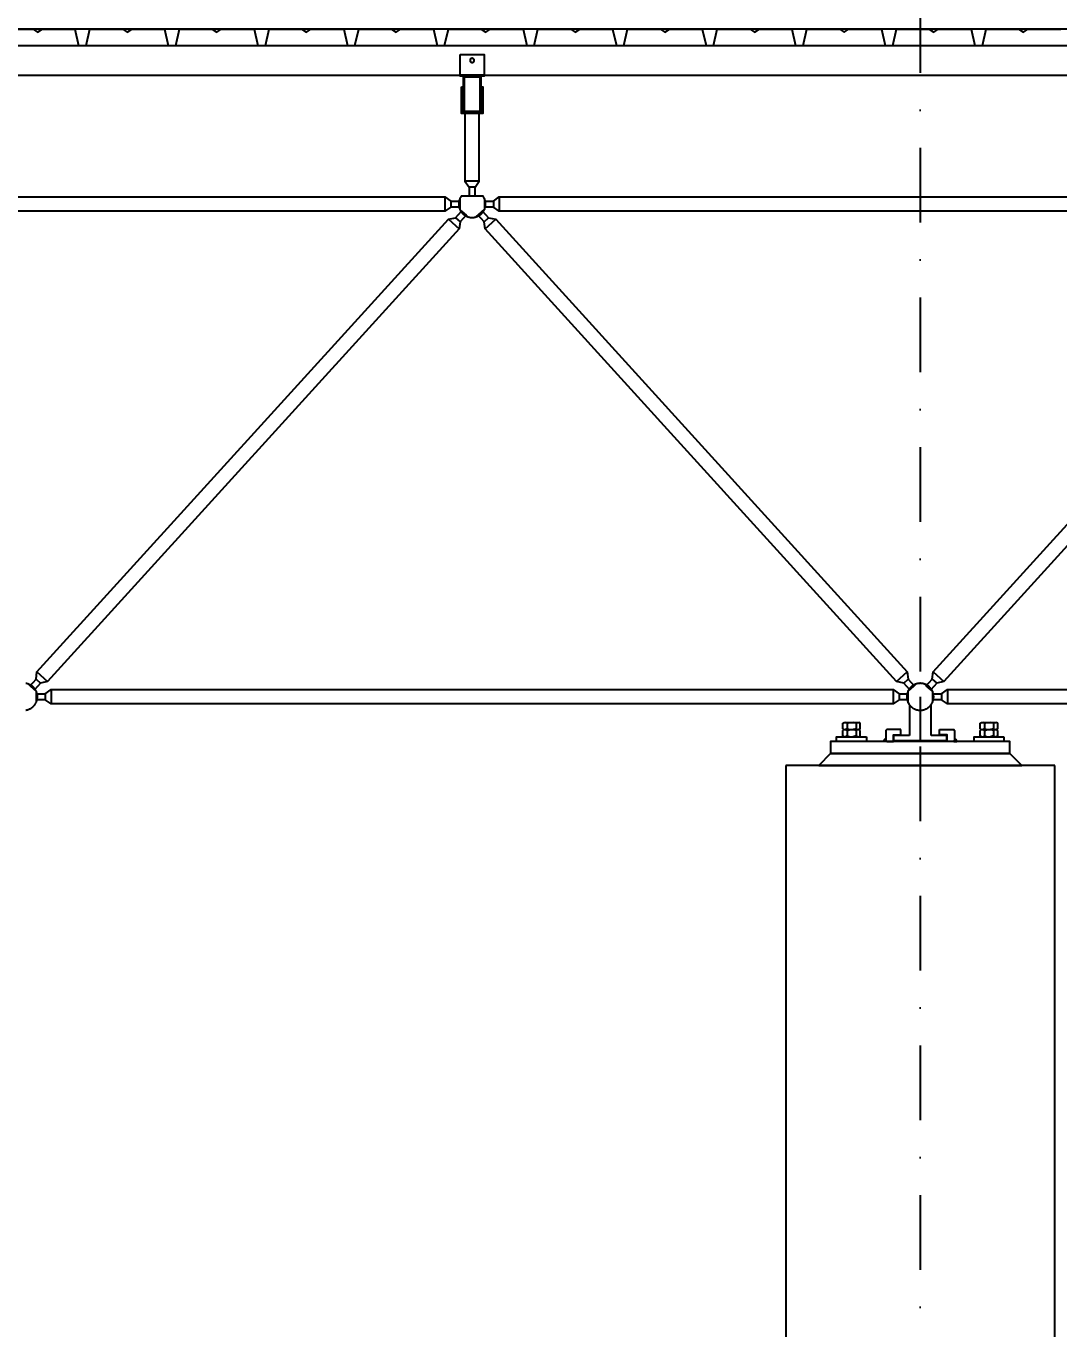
# Model space of a CAD drawing. Header units: centimetres. Extents: x 26569 to 160723, y -3143 to 14565.
# Drawn here: x 117208.4 to 117554.2, y -1190.2 to -753.9 of the extents above; entities that cross this region are included whole.
import ezdxf

# ---------------------------------------------------------------- set-up
doc = ezdxf.new("R2010")
doc.units = ezdxf.units.CM
doc.header["$LTSCALE"] = 100
doc.linetypes.add('DASHDOT2', pattern=[0.5, 0.25, -0.125, 0, -0.125])
for name, color, linetype in [('A-ANNO-DIMS', 187, 'Continuous'), ('A-ANNO-GRID', 155, 'DASHDOT2'), ('A-ELEV-01', 255, 'Continuous'), ('A-ELEV-02', 253, 'Continuous'), ('A-WALL-INSL', 249, 'Continuous'), ('A-WALL-SNWPNL', 200, 'Continuous'), ('S-STEL', 3, 'Continuous')]:
    doc.layers.add(name, color=color, linetype=linetype)
doc.styles.add('Fields_100', font='act_simplex.shx', dxfattribs={"width": 0.8, "height": 20})
doc.dimstyles.new('FIELDS_100', dxfattribs={"dimscale": 0, "dimtxt": 20, "dimasz": 5, "dimexe": 5, "dimexo": 5, "dimgap": 5, "dimtad": 0, "dimdec": 0, "dimzin": 0, "dimdsep": 46, "dimtxsty": 'Fields_100', "dimblk": 'DOT', "dimcen": 0.09, "dimclrt": 50, "dimadec": 0, "dimazin": 0, "dimtfac": 1, "dimtdec": 0, "dimtix": 1, "dimtofl": 0, "dimtmove": 1, "dimatfit": 3, "dimfxl": 5, "dimfxlon": 1, "dimtolj": 1, "dimtzin": 0, "dimarcsym": 0})

# ---------------------------------------------------------------- blocks, each defined once
blk = doc.blocks.new('_Dot')
at = {"color": 0, "linetype": 'ByBlock', "lineweight": -2}
blk.add_line((-0.5, 0), (-1, 0), dxfattribs=at)
at = {"color": 0, "linetype": 'ByBlock', "const_width": 0.5}
blk.add_lwpolyline([(-0.25, 0, 1), (0.25, 0, 1)], format="xyb", close=True, dxfattribs=at)
blk = doc.blocks.new('*D479')
at = {"layer": 'A-ANNO-DIMS', "color": 0, "lineweight": -2, "transparency": 16777216}
for p, q in [((115707.73, -198.45), (115707.73, -188.45)), ((117507.73, -198.45), (117507.73, -188.45)), ((115712.73, -193.45), (116576.06, -193.45)), ((117502.73, -193.45), (116639.4, -193.45))]:
    blk.add_line(p, q, dxfattribs=at)
at = {"layer": 'DEFPOINTS', "color": 0, "transparency": 16777216}
for p in [(117507.73, -193.45), (115707.73, -1038.45), (117507.73, -1038.45)]:
    blk.add_point(p, dxfattribs=at)
at = {"layer": 'A-ANNO-DIMS', "color": 0, "lineweight": -2, "transparency": 16777216, "xscale": 5, "yscale": 5, "zscale": 5, "rotation": 180}
blk.add_blockref('_Dot', (115707.73, -193.45), dxfattribs=at)
at = {"layer": 'A-ANNO-DIMS', "color": 0, "lineweight": -2, "transparency": 16777216, "xscale": 5, "yscale": 5, "zscale": 5}
blk.add_blockref('_Dot', (117507.73, -193.45), dxfattribs=at)
at = {"layer": 'A-ANNO-DIMS', "color": 50, "transparency": 16777216, "insert": (116607.73, -193.45), "char_height": 20, "attachment_point": 5, "style": 'Fields_100'}
blk.add_mtext('\\A1;1800', dxfattribs=at)
blk = doc.blocks.new('*D480')
at = {"layer": 'A-ANNO-DIMS', "color": 0, "lineweight": -2, "transparency": 16777216}
for p, q in [((117507.73, -198.45), (117507.73, -188.45)), ((119307.73, -198.45), (119307.73, -188.45)), ((117512.73, -193.45), (118376.06, -193.45)), ((119302.73, -193.45), (118439.4, -193.45))]:
    blk.add_line(p, q, dxfattribs=at)
at = {"layer": 'DEFPOINTS', "color": 0, "transparency": 16777216}
for p in [(119307.73, -193.45), (117507.73, -1038.45), (119307.73, -1038.45)]:
    blk.add_point(p, dxfattribs=at)
at = {"layer": 'A-ANNO-DIMS', "color": 0, "lineweight": -2, "transparency": 16777216, "xscale": 5, "yscale": 5, "zscale": 5, "rotation": 180}
blk.add_blockref('_Dot', (117507.73, -193.45), dxfattribs=at)
at = {"layer": 'A-ANNO-DIMS', "color": 0, "lineweight": -2, "transparency": 16777216, "xscale": 5, "yscale": 5, "zscale": 5}
blk.add_blockref('_Dot', (119307.73, -193.45), dxfattribs=at)
at = {"layer": 'A-ANNO-DIMS', "color": 50, "transparency": 16777216, "insert": (118407.73, -193.45), "char_height": 20, "attachment_point": 5, "style": 'Fields_100'}
blk.add_mtext('\\A1;1800', dxfattribs=at)
blk = doc.blocks.new('SOMUN')
for p, q in [((-9.8, 7.1), (-8.2, 8)), ((-9.8, 0.9), (-9.8, 7.1)), ((-9.8, 0.9), (-8.2, 0)), ((-8.2, 8), (-5, 8)), ((-8.2, 0), (-5, 0)), ((-5, 7.1), (-6.6, 8)), ((-5, 0.9), (-6.6, 0)), ((-5, 8), (5, 8)), ((-5, 7.1), (-1.7, 8)), ((-5, 7.1), (-5, 0.9)), ((-5, 0.9), (-1.7, 0)), ((-5, 0), (5, 0)), ((5, 7.1), (1.7, 8)), ((5, 0.9), (1.7, 0)), ((5, 8), (8.2, 8)), ((5, 7.1), (6.6, 8)), ((5, 7.1), (5, 0.9)), ((5, 0.9), (6.6, 0)), ((5, 0), (8.2, 0)), ((9.8, 7.1), (8.2, 8)), ((9.8, 0.9), (8.2, 0)), ((9.8, 0.9), (9.8, 7.1))]:
    blk.add_line(p, q)

msp = doc.modelspace()

# ---------------------------------------------------------------- hatches: boundary and pattern name
at = {"layer": 'A-ELEV-02'}
for points in [[(117496.23, -993.24), (117496.53, -993.54), (117495.53, -993.54), (117495.53, -993.51), (117495.53, -993.48), (117495.54, -993.44), (117495.54, -993.41), (117495.54, -993.37), (117495.55, -993.34), (117495.56, -993.31), (117495.57, -993.27), (117495.58, -993.24), (117495.59, -993.21), (117495.6, -993.18), (117495.61, -993.14), (117495.63, -993.11), (117495.64, -993.08), (117495.66, -993.05), (117495.68, -993.02), (117495.69, -992.99), (117495.71, -992.97), (117495.73, -992.94), (117495.76, -992.91), (117495.78, -992.89), (117495.8, -992.86), (117495.82, -992.84), (117495.85, -992.81), (117495.87, -992.79), (117495.9, -992.77), (117495.93, -992.75), (117495.95, -992.73), (117495.98, -992.71), (117496.01, -992.69), (117496.04, -992.67), (117496.07, -992.65), (117496.1, -992.64), (117496.13, -992.63), (117496.17, -992.61), (117496.2, -992.6), (117496.23, -992.59)], [(117519.23, -993.24), (117518.93, -993.54), (117519.93, -993.54), (117519.93, -993.51), (117519.93, -993.48), (117519.92, -993.44), (117519.92, -993.41), (117519.92, -993.37), (117519.91, -993.34), (117519.9, -993.31), (117519.89, -993.27), (117519.88, -993.24), (117519.87, -993.21), (117519.86, -993.18), (117519.85, -993.14), (117519.83, -993.11), (117519.82, -993.08), (117519.8, -993.05), (117519.78, -993.02), (117519.77, -992.99), (117519.75, -992.97), (117519.73, -992.94), (117519.7, -992.91), (117519.68, -992.89), (117519.66, -992.86), (117519.64, -992.84), (117519.61, -992.81), (117519.59, -992.79), (117519.56, -992.77), (117519.53, -992.75), (117519.5, -992.73), (117519.48, -992.71), (117519.45, -992.69), (117519.42, -992.67), (117519.39, -992.65), (117519.36, -992.64), (117519.33, -992.63), (117519.29, -992.61), (117519.26, -992.6), (117519.23, -992.59)]]:
    msp.add_hatch(color=256, dxfattribs=at).paths.add_polyline_path(points, flags=0)

# ---------------------------------------------------------------- linework, layer by layer
for points in [[(117477.73, -997.54), (117537.73, -997.54), (117537.73, -993.54), (117477.73, -993.54)], [(117473.73, -1001.54), (117541.73, -1001.54), (117537.73, -997.54), (117477.73, -997.54)]]:
    msp.add_lwpolyline(points, close=True)
at = {"elevation": 0}
for points in [[(117489.73, -991.94), (117489.73, -993.54), (117479.73, -993.54), (117479.73, -991.94), (117489.73, -991.94)], [(117535.73, -991.94), (117535.73, -993.54), (117525.73, -993.54), (117525.73, -991.94), (117535.73, -991.94)]]:
    msp.add_lwpolyline(points, dxfattribs=at)
at = {"layer": 'A-ANNO-GRID'}
msp.add_lwpolyline([(117507.73, -143.45), (117507.73, -1876.54)], dxfattribs=at)
at = {"layer": 'A-ELEV-01'}
for points in [[(117462.73, -1001.54), (117462.73, -1601.54)], [(117552.73, -1001.54), (117462.73, -1001.54)], [(117552.73, -1601.54), (117552.73, -1001.54)]]:
    msp.add_lwpolyline(points, dxfattribs=at)
at = {"layer": 'A-ELEV-02'}
for points in [[(113862.73, -760.44), (122930.23, -760.44)], [(113862.73, -770.44), (122930.23, -770.44)], [(117361.73, -770.44), (117353.73, -770.44)], [(117354.13, -776.04), (117354.63, -776.04)], [(117360.83, -776.04), (117361.33, -776.04)], [(117354.13, -777.44), (117354.63, -777.44)], [(117360.83, -777.44), (117361.33, -777.44)], [(117355.31, -783.24), (117355.31, -805.84), (117356.73, -807.84), (117356.73, -810.84)], [(117358.73, -810.84), (117358.73, -807.84), (117360.14, -805.84), (117360.14, -783.24)], [(117360.14, -805.84), (117355.31, -805.84)], [(117061.83, -812.54), (117064.83, -812.54), (117066.83, -811.13), (117348.63, -811.13), (117350.63, -812.54), (117353.63, -812.54)], [(117348.63, -811.13), (117348.63, -815.96)], [(117354.13, -810.84), (117354.04, -810.96), (117353.96, -811.09), (117353.88, -811.22), (117353.8, -811.35), (117353.73, -811.48), (117353.66, -811.62), (117353.6, -811.76), (117353.54, -811.91), (117353.48, -812.05), (117353.46, -812.13), (117353.43, -812.2), (117353.41, -812.28), (117353.39, -812.36), (117353.37, -812.43), (117353.35, -812.51), (117353.33, -812.59), (117353.32, -812.67), (117353.3, -812.74), (117353.29, -812.82), (117353.28, -812.9), (117353.27, -812.98), (117353.26, -813.06), (117353.25, -813.14), (117353.24, -813.22), (117353.24, -813.3), (117353.23, -813.38), (117353.23, -813.46), (117353.23, -813.54), (117353.23, -813.62), (117353.23, -813.7), (117353.24, -813.78), (117353.24, -813.86), (117353.25, -813.94), (117353.25, -814.01), (117353.26, -814.09), (117353.27, -814.17), (117353.29, -814.25), (117353.31, -814.4), (117353.35, -814.56), (117353.38, -814.71), (117353.43, -814.86), (117353.47, -815), (117353.52, -815.14), (117353.58, -815.29), (117353.64, -815.42), (117353.71, -815.56), (117353.77, -815.69), (117353.85, -815.82), (117353.93, -815.95), (117354.01, -816.07), (117354.1, -816.2), (117354.19, -816.32), (117354.29, -816.44), (117354.39, -816.56), (117354.5, -816.68), (117354.55, -816.73), (117354.61, -816.79), (117354.67, -816.84), (117354.73, -816.9), (117354.79, -816.95), (117354.85, -817), (117354.91, -817.05), (117354.97, -817.1), (117355.03, -817.15), (117355.1, -817.19), (117355.16, -817.24), (117355.23, -817.29), (117355.3, -817.33), (117355.36, -817.37), (117355.43, -817.41), (117355.5, -817.45), (117355.57, -817.49), (117355.64, -817.53), (117355.71, -817.57), (117355.78, -817.6), (117355.86, -817.64), (117355.93, -817.67), (117356, -817.7), (117356.08, -817.73), (117356.15, -817.76), (117356.22, -817.78), (117356.3, -817.81), (117356.37, -817.83), (117356.52, -817.88), (117356.67, -817.92), (117356.83, -817.95), (117356.98, -817.98), (117357.13, -818), (117357.28, -818.02), (117357.43, -818.03), (117357.58, -818.04), (117357.73, -818.04), (117357.88, -818.04), (117358.03, -818.03), (117358.18, -818.02), (117358.33, -818), (117358.48, -817.98), (117358.63, -817.95), (117358.79, -817.92), (117358.94, -817.88), (117359.09, -817.83), (117359.16, -817.81), (117359.24, -817.78), (117359.31, -817.76), (117359.38, -817.73), (117359.46, -817.7), (117359.53, -817.67), (117359.6, -817.64), (117359.68, -817.6), (117359.75, -817.57), (117359.82, -817.53), (117359.89, -817.49), (117359.96, -817.45), (117360.03, -817.41), (117360.1, -817.37), (117360.16, -817.33), (117360.23, -817.29), (117360.3, -817.24), (117360.36, -817.19), (117360.43, -817.15), (117360.49, -817.1), (117360.55, -817.05), (117360.61, -817), (117360.67, -816.95), (117360.73, -816.9), (117360.79, -816.84), (117360.85, -816.79), (117360.91, -816.73), (117360.96, -816.68), (117361.07, -816.56), (117361.17, -816.44), (117361.27, -816.32), (117361.36, -816.2), (117361.45, -816.07), (117361.53, -815.95), (117361.61, -815.82), (117361.69, -815.69), (117361.75, -815.56), (117361.82, -815.42), (117361.88, -815.29), (117361.94, -815.14), (117361.99, -815), (117362.03, -814.86), (117362.08, -814.71), (117362.11, -814.56), (117362.15, -814.4), (117362.17, -814.25), (117362.19, -814.17), (117362.2, -814.09), (117362.21, -814.01), (117362.21, -813.94), (117362.22, -813.86), (117362.22, -813.78), (117362.23, -813.7), (117362.23, -813.62), (117362.23, -813.54), (117362.23, -813.46), (117362.23, -813.38), (117362.22, -813.3), (117362.22, -813.22), (117362.21, -813.14), (117362.2, -813.06), (117362.19, -812.98), (117362.18, -812.9), (117362.17, -812.82), (117362.16, -812.74), (117362.14, -812.67), (117362.13, -812.59), (117362.11, -812.51), (117362.09, -812.43), (117362.07, -812.36), (117362.05, -812.28), (117362.03, -812.2), (117362, -812.13), (117361.98, -812.05), (117361.92, -811.91), (117361.86, -811.76), (117361.8, -811.62), (117361.73, -811.48), (117361.66, -811.35), (117361.58, -811.22), (117361.5, -811.09), (117361.42, -810.96), (117361.33, -810.84)], [(117354.13, -810.84), (117361.33, -810.84)], [(117358.73, -807.84), (117356.73, -807.84)], [(117361.83, -812.54), (117364.83, -812.54), (117366.83, -811.13), (117648.63, -811.13), (117650.63, -812.54), (117653.63, -812.54)], [(117366.83, -811.13), (117366.83, -815.96)], [(117353.63, -814.54), (117350.63, -814.54), (117348.63, -815.96), (117066.83, -815.96), (117064.83, -814.54), (117061.83, -814.54)], [(117350.63, -812.54), (117350.63, -814.54)], [(117353.6, -815.33), (117356.34, -817.83)], [(117353.63, -811.69), (117353.63, -815.4)], [(117359.12, -817.83), (117361.86, -815.33)], [(117361.83, -811.69), (117361.83, -815.4)], [(117653.63, -814.54), (117650.63, -814.54), (117648.63, -815.96), (117366.83, -815.96), (117364.83, -814.54), (117361.83, -814.54)], [(117364.83, -812.54), (117364.83, -814.54)], [(117349.82, -818.65), (117353.4, -821.9)], [(117352.21, -818.12), (117353.69, -819.47)], [(117361.77, -819.47), (117363.25, -818.12)], [(117362.06, -821.9), (117365.64, -818.65)], [(117211.77, -972.62), (117213.25, -973.96)], [(117212.06, -970.19), (117215.64, -973.43)], [(117499.82, -973.43), (117503.4, -970.19)], [(117502.21, -973.96), (117503.69, -972.62)], [(117511.77, -972.62), (117513.25, -973.96)], [(117512.06, -970.19), (117515.64, -973.43)], [(117208.34, -983), (117208.44, -982.99), (117208.55, -982.97), (117208.65, -982.95), (117208.76, -982.92), (117208.86, -982.9), (117208.97, -982.87), (117209.07, -982.84), (117209.18, -982.8), (117209.28, -982.77), (117209.39, -982.73), (117209.49, -982.69), (117209.59, -982.64), (117209.7, -982.59), (117209.8, -982.54), (117209.9, -982.49), (117210, -982.43), (117210.1, -982.37), (117210.19, -982.31), (117210.29, -982.25), (117210.38, -982.18), (117210.48, -982.11), (117210.57, -982.04), (117210.66, -981.96), (117210.74, -981.89), (117210.83, -981.81), (117210.91, -981.73), (117210.99, -981.64), (117211.07, -981.56), (117211.15, -981.47), (117211.22, -981.38), (117211.3, -981.29), (117211.37, -981.2), (117211.43, -981.1), (117211.5, -981.01), (117211.56, -980.91), (117211.62, -980.81), (117211.67, -980.71), (117211.73, -980.61), (117211.78, -980.51), (117211.83, -980.41), (117211.87, -980.3), (117211.91, -980.2), (117211.95, -980.1), (117211.99, -979.99), (117212.02, -979.89), (117212.06, -979.78), (117212.08, -979.68), (117212.11, -979.57), (117212.13, -979.47), (117212.15, -979.36), (117212.17, -979.26), (117212.19, -979.15), (117212.2, -979.05), (117212.21, -978.95), (117212.22, -978.85), (117212.23, -978.74), (117212.23, -978.64), (117212.23, -978.54), (117212.23, -978.44), (117212.23, -978.34), (117212.22, -978.24), (117212.21, -978.14), (117212.2, -978.04), (117212.19, -977.93), (117212.17, -977.83), (117212.15, -977.72), (117212.13, -977.62), (117212.11, -977.52), (117212.08, -977.41), (117212.06, -977.31), (117212.02, -977.2), (117211.99, -977.1), (117211.95, -976.99), (117211.91, -976.89), (117211.87, -976.78), (117211.83, -976.68), (117211.78, -976.58), (117211.73, -976.48), (117211.67, -976.38), (117211.62, -976.28), (117211.56, -976.18), (117211.5, -976.08), (117211.43, -975.99), (117211.37, -975.89), (117211.3, -975.8), (117211.22, -975.71), (117211.15, -975.62), (117211.07, -975.53), (117210.99, -975.45), (117210.91, -975.36), (117210.83, -975.28), (117210.74, -975.2), (117210.66, -975.12), (117210.57, -975.05), (117210.48, -974.98), (117210.38, -974.91), (117210.29, -974.84), (117210.19, -974.78), (117210.1, -974.72), (117210, -974.66), (117209.9, -974.6), (117209.8, -974.55), (117209.7, -974.5), (117209.59, -974.45), (117209.49, -974.4), (117209.39, -974.36), (117209.28, -974.32), (117209.18, -974.28), (117209.07, -974.25), (117208.97, -974.22), (117208.86, -974.19), (117208.76, -974.16), (117208.65, -974.14), (117208.55, -974.12), (117208.44, -974.1), (117208.34, -974.09)], [(117209.12, -974.26), (117211.86, -976.76)], [(117211.83, -977.54), (117214.83, -977.54), (117216.83, -976.13), (117498.63, -976.13), (117500.63, -977.54), (117503.63, -977.54)], [(117211.83, -976.69), (117211.83, -980.4)], [(117216.83, -976.13), (117216.83, -980.96)], [(117498.63, -976.13), (117498.63, -980.96)], [(117511.33, -981.24), (117511.42, -981.12), (117511.5, -981), (117511.58, -980.87), (117511.66, -980.74), (117511.73, -980.6), (117511.8, -980.47), (117511.86, -980.32), (117511.92, -980.18), (117511.98, -980.03), (117512, -979.96), (117512.03, -979.88), (117512.05, -979.81), (117512.07, -979.73), (117512.09, -979.65), (117512.11, -979.58), (117512.13, -979.5), (117512.14, -979.42), (117512.16, -979.34), (117512.17, -979.26), (117512.18, -979.19), (117512.19, -979.11), (117512.2, -979.03), (117512.21, -978.95), (117512.22, -978.87), (117512.22, -978.79), (117512.23, -978.71), (117512.23, -978.63), (117512.23, -978.55), (117512.23, -978.47), (117512.23, -978.39), (117512.22, -978.31), (117512.22, -978.23), (117512.21, -978.15), (117512.21, -978.07), (117512.2, -977.99), (117512.19, -977.92), (117512.17, -977.84), (117512.15, -977.68), (117512.11, -977.53), (117512.08, -977.38), (117512.03, -977.23), (117511.99, -977.09), (117511.94, -976.94), (117511.88, -976.8), (117511.82, -976.67), (117511.75, -976.53), (117511.69, -976.4), (117511.61, -976.27), (117511.53, -976.14), (117511.45, -976.01), (117511.36, -975.89), (117511.27, -975.76), (117511.17, -975.64), (117511.07, -975.53), (117510.96, -975.41), (117510.91, -975.36), (117510.85, -975.3), (117510.79, -975.25), (117510.73, -975.19), (117510.67, -975.14), (117510.61, -975.09), (117510.55, -975.04), (117510.49, -974.99), (117510.43, -974.94), (117510.36, -974.89), (117510.3, -974.85), (117510.23, -974.8), (117510.16, -974.76), (117510.1, -974.72), (117510.03, -974.67), (117509.96, -974.63), (117509.89, -974.6), (117509.82, -974.56), (117509.75, -974.52), (117509.68, -974.49), (117509.6, -974.45), (117509.53, -974.42), (117509.46, -974.39), (117509.38, -974.36), (117509.31, -974.33), (117509.24, -974.3), (117509.16, -974.28), (117509.09, -974.25), (117508.94, -974.21), (117508.79, -974.17), (117508.63, -974.14), (117508.48, -974.11), (117508.33, -974.08), (117508.18, -974.07), (117508.03, -974.05), (117507.88, -974.05), (117507.73, -974.04), (117507.58, -974.05), (117507.43, -974.05), (117507.28, -974.07), (117507.13, -974.08), (117506.98, -974.11), (117506.83, -974.14), (117506.67, -974.17), (117506.52, -974.21), (117506.37, -974.25), (117506.3, -974.28), (117506.22, -974.3), (117506.15, -974.33), (117506.08, -974.36), (117506, -974.39), (117505.93, -974.42), (117505.86, -974.45), (117505.78, -974.49), (117505.71, -974.52), (117505.64, -974.56), (117505.57, -974.6), (117505.5, -974.63), (117505.43, -974.67), (117505.36, -974.72), (117505.3, -974.76), (117505.23, -974.8), (117505.16, -974.85), (117505.1, -974.89), (117505.03, -974.94), (117504.97, -974.99), (117504.91, -975.04), (117504.85, -975.09), (117504.79, -975.14), (117504.73, -975.19), (117504.67, -975.25), (117504.61, -975.3), (117504.55, -975.36), (117504.5, -975.41), (117504.39, -975.53), (117504.29, -975.64), (117504.19, -975.76), (117504.1, -975.89), (117504.01, -976.01), (117503.93, -976.14), (117503.85, -976.27), (117503.77, -976.4), (117503.71, -976.53), (117503.64, -976.67), (117503.58, -976.8), (117503.52, -976.94), (117503.47, -977.09), (117503.43, -977.23), (117503.38, -977.38), (117503.35, -977.53), (117503.31, -977.68), (117503.29, -977.84), (117503.27, -977.92), (117503.26, -977.99), (117503.25, -978.07), (117503.25, -978.15), (117503.24, -978.23), (117503.24, -978.31), (117503.23, -978.39), (117503.23, -978.47), (117503.23, -978.55), (117503.23, -978.63), (117503.23, -978.71), (117503.24, -978.79), (117503.24, -978.87), (117503.25, -978.95), (117503.26, -979.03), (117503.27, -979.11), (117503.28, -979.19), (117503.29, -979.26), (117503.3, -979.34), (117503.32, -979.42), (117503.33, -979.5), (117503.35, -979.58), (117503.37, -979.65), (117503.39, -979.73), (117503.41, -979.81), (117503.43, -979.88), (117503.46, -979.96), (117503.48, -980.03), (117503.54, -980.18), (117503.6, -980.32), (117503.66, -980.47), (117503.73, -980.6), (117503.8, -980.74), (117503.88, -980.87), (117503.96, -981), (117504.04, -981.12), (117504.13, -981.24)], [(117503.6, -976.76), (117506.34, -974.26)], [(117503.63, -976.69), (117503.63, -980.4)], [(117509.12, -974.26), (117511.86, -976.76)], [(117511.83, -977.54), (117514.83, -977.54), (117516.83, -976.13), (117798.63, -976.13), (117800.63, -977.54), (117803.63, -977.54)], [(117511.83, -976.69), (117511.83, -980.4)], [(117516.83, -976.13), (117516.83, -980.96)], [(117503.63, -979.54), (117500.63, -979.54), (117498.63, -980.96), (117216.83, -980.96), (117214.83, -979.54), (117211.83, -979.54)], [(117214.83, -977.54), (117214.83, -979.54)], [(117500.63, -977.54), (117500.63, -979.54)], [(117504.13, -981.24), (117504.13, -991.54)], [(117507.73, -978.54), (117507.73, -993.54)], [(117511.33, -991.54), (117511.33, -981.24)], [(117803.63, -979.54), (117800.63, -979.54), (117798.63, -980.96), (117516.83, -980.96), (117514.83, -979.54), (117511.83, -979.54)], [(117514.83, -977.54), (117514.83, -979.54)], [(117496.23, -992.59), (117496.21, -992.6), (117496.19, -992.6), (117496.18, -992.61), (117496.16, -992.61), (117496.14, -992.62), (117496.12, -992.63), (117496.11, -992.64), (117496.09, -992.65), (117496.07, -992.65), (117496.06, -992.66), (117496.04, -992.67), (117496.02, -992.68), (117496, -992.69), (117495.99, -992.7), (117495.97, -992.71), (117495.95, -992.73), (117495.94, -992.74), (117495.92, -992.75), (117495.91, -992.76), (117495.89, -992.77), (117495.88, -992.79), (117495.86, -992.8), (117495.85, -992.81), (117495.83, -992.83), (117495.82, -992.84), (117495.8, -992.86), (117495.79, -992.87), (117495.77, -992.89), (117495.76, -992.9), (117495.75, -992.92), (117495.74, -992.94), (117495.72, -992.95), (117495.71, -992.97), (117495.7, -992.99), (117495.69, -993), (117495.68, -993.02), (117495.67, -993.04), (117495.66, -993.06), (117495.65, -993.07), (117495.64, -993.09), (117495.63, -993.11), (117495.62, -993.13), (117495.61, -993.15), (117495.6, -993.16), (117495.6, -993.18), (117495.59, -993.2), (117495.58, -993.22), (117495.58, -993.24), (117495.57, -993.26), (117495.57, -993.28), (117495.56, -993.3), (117495.56, -993.32), (117495.55, -993.34), (117495.55, -993.35), (117495.54, -993.37), (117495.54, -993.39), (117495.54, -993.41), (117495.54, -993.43), (117495.53, -993.45), (117495.53, -993.47), (117495.53, -993.49), (117495.53, -993.51), (117495.53, -993.53), (117495.53, -993.54)], [(117496.53, -993.54), (117495.53, -993.54)], [(117496.53, -993.54), (117496.23, -993.24)], [(117504.13, -991.54), (117498.83, -991.54)], [(117498.83, -991.54), (117498.83, -993.14)], [(117498.83, -993.14), (117516.63, -993.14)], [(117499.03, -993.54), (117499.03, -993.34)], [(117499.03, -993.34), (117516.43, -993.34)], [(117516.43, -993.54), (117499.03, -993.54)], [(117499.08, -993.34), (117499.08, -993.14)], [(117516.63, -991.54), (117511.33, -991.54)], [(117516.38, -993.34), (117516.38, -993.14)], [(117516.43, -993.54), (117516.43, -993.34)], [(117516.63, -993.14), (117516.63, -991.54)], [(117518.93, -993.54), (117519.23, -993.24)], [(117518.93, -993.54), (117519.93, -993.54)], [(117519.93, -993.54), (117519.93, -993.53), (117519.93, -993.51), (117519.93, -993.49), (117519.93, -993.47), (117519.93, -993.45), (117519.92, -993.43), (117519.92, -993.41), (117519.92, -993.39), (117519.92, -993.37), (117519.91, -993.35), (117519.91, -993.34), (117519.9, -993.32), (117519.9, -993.3), (117519.89, -993.28), (117519.89, -993.26), (117519.88, -993.24), (117519.88, -993.22), (117519.87, -993.2), (117519.86, -993.18), (117519.86, -993.16), (117519.85, -993.15), (117519.84, -993.13), (117519.83, -993.11), (117519.82, -993.09), (117519.81, -993.07), (117519.8, -993.06), (117519.79, -993.04), (117519.78, -993.02), (117519.77, -993), (117519.76, -992.99), (117519.75, -992.97), (117519.74, -992.95), (117519.72, -992.94), (117519.71, -992.92), (117519.7, -992.9), (117519.69, -992.89), (117519.67, -992.87), (117519.66, -992.86), (117519.64, -992.84), (117519.63, -992.83), (117519.61, -992.81), (117519.6, -992.8), (117519.58, -992.79), (117519.57, -992.77), (117519.55, -992.76), (117519.54, -992.75), (117519.52, -992.74), (117519.51, -992.73), (117519.49, -992.71), (117519.47, -992.7), (117519.46, -992.69), (117519.44, -992.68), (117519.42, -992.67), (117519.4, -992.66), (117519.39, -992.65), (117519.37, -992.65), (117519.35, -992.64), (117519.34, -992.63), (117519.32, -992.62), (117519.3, -992.61), (117519.28, -992.61), (117519.27, -992.6), (117519.25, -992.6), (117519.23, -992.59)]]:
    msp.add_lwpolyline(points, dxfattribs=at)
for points in [[(117353.73, -763.44), (117361.73, -763.44), (117361.73, -770.74), (117353.73, -770.74)], [(117358.43, -765.44), (117358.43, -765.43), (117358.43, -765.41), (117358.43, -765.4), (117358.43, -765.38), (117358.43, -765.36), (117358.42, -765.35), (117358.42, -765.33), (117358.42, -765.32), (117358.42, -765.3), (117358.41, -765.28), (117358.41, -765.27), (117358.4, -765.25), (117358.4, -765.23), (117358.39, -765.22), (117358.39, -765.2), (117358.38, -765.19), (117358.37, -765.17), (117358.37, -765.15), (117358.36, -765.14), (117358.35, -765.12), (117358.34, -765.11), (117358.33, -765.09), (117358.33, -765.08), (117358.32, -765.06), (117358.31, -765.05), (117358.3, -765.03), (117358.28, -765.02), (117358.27, -765), (117358.26, -764.99), (117358.25, -764.98), (117358.24, -764.96), (117358.22, -764.95), (117358.21, -764.94), (117358.2, -764.92), (117358.19, -764.91), (117358.17, -764.9), (117358.16, -764.89), (117358.14, -764.88), (117358.13, -764.87), (117358.11, -764.86), (117358.1, -764.85), (117358.08, -764.84), (117358.07, -764.83), (117358.05, -764.82), (117358.04, -764.81), (117358.02, -764.81), (117358, -764.8), (117357.99, -764.79), (117357.97, -764.79), (117357.96, -764.78), (117357.94, -764.78), (117357.92, -764.77), (117357.91, -764.77), (117357.89, -764.76), (117357.87, -764.76), (117357.86, -764.76), (117357.84, -764.75), (117357.82, -764.75), (117357.81, -764.75), (117357.79, -764.75), (117357.78, -764.75), (117357.76, -764.74), (117357.75, -764.74), (117357.73, -764.74), (117357.71, -764.74), (117357.7, -764.74), (117357.68, -764.75), (117357.67, -764.75), (117357.65, -764.75), (117357.63, -764.75), (117357.62, -764.75), (117357.6, -764.76), (117357.59, -764.76), (117357.57, -764.76), (117357.55, -764.77), (117357.54, -764.77), (117357.52, -764.78), (117357.5, -764.78), (117357.49, -764.79), (117357.47, -764.79), (117357.46, -764.8), (117357.44, -764.81), (117357.42, -764.81), (117357.41, -764.82), (117357.39, -764.83), (117357.38, -764.84), (117357.36, -764.85), (117357.35, -764.86), (117357.33, -764.87), (117357.32, -764.88), (117357.3, -764.89), (117357.29, -764.9), (117357.27, -764.91), (117357.26, -764.92), (117357.25, -764.94), (117357.23, -764.95), (117357.22, -764.96), (117357.21, -764.98), (117357.2, -764.99), (117357.19, -765), (117357.18, -765.02), (117357.16, -765.03), (117357.15, -765.05), (117357.14, -765.06), (117357.13, -765.08), (117357.13, -765.09), (117357.12, -765.11), (117357.11, -765.12), (117357.1, -765.14), (117357.09, -765.15), (117357.09, -765.17), (117357.08, -765.19), (117357.07, -765.2), (117357.07, -765.22), (117357.06, -765.23), (117357.06, -765.25), (117357.05, -765.27), (117357.05, -765.28), (117357.04, -765.3), (117357.04, -765.32), (117357.04, -765.33), (117357.04, -765.35), (117357.03, -765.36), (117357.03, -765.38), (117357.03, -765.4), (117357.03, -765.41), (117357.03, -765.43), (117357.03, -765.44), (117357.03, -765.46), (117357.03, -765.47), (117357.03, -765.49), (117357.03, -765.51), (117357.03, -765.52), (117357.04, -765.54), (117357.04, -765.55), (117357.04, -765.57), (117357.04, -765.59), (117357.05, -765.6), (117357.05, -765.62), (117357.06, -765.64), (117357.06, -765.65), (117357.07, -765.67), (117357.07, -765.69), (117357.08, -765.7), (117357.09, -765.72), (117357.09, -765.73), (117357.1, -765.75), (117357.11, -765.77), (117357.12, -765.78), (117357.13, -765.8), (117357.13, -765.81), (117357.14, -765.83), (117357.15, -765.84), (117357.16, -765.86), (117357.18, -765.87), (117357.19, -765.88), (117357.2, -765.9), (117357.21, -765.91), (117357.22, -765.93), (117357.23, -765.94), (117357.25, -765.95), (117357.26, -765.96), (117357.27, -765.98), (117357.29, -765.99), (117357.3, -766), (117357.32, -766.01), (117357.33, -766.02), (117357.35, -766.03), (117357.36, -766.04), (117357.38, -766.05), (117357.39, -766.06), (117357.41, -766.07), (117357.42, -766.07), (117357.44, -766.08), (117357.46, -766.09), (117357.47, -766.09), (117357.49, -766.1), (117357.5, -766.11), (117357.52, -766.11), (117357.54, -766.12), (117357.55, -766.12), (117357.57, -766.13), (117357.59, -766.13), (117357.6, -766.13), (117357.62, -766.13), (117357.63, -766.14), (117357.65, -766.14), (117357.67, -766.14), (117357.68, -766.14), (117357.7, -766.14), (117357.71, -766.14), (117357.73, -766.14), (117357.75, -766.14), (117357.76, -766.14), (117357.78, -766.14), (117357.79, -766.14), (117357.81, -766.14), (117357.82, -766.14), (117357.84, -766.13), (117357.86, -766.13), (117357.87, -766.13), (117357.89, -766.13), (117357.91, -766.12), (117357.92, -766.12), (117357.94, -766.11), (117357.96, -766.11), (117357.97, -766.1), (117357.99, -766.09), (117358, -766.09), (117358.02, -766.08), (117358.04, -766.07), (117358.05, -766.07), (117358.07, -766.06), (117358.08, -766.05), (117358.1, -766.04), (117358.11, -766.03), (117358.13, -766.02), (117358.14, -766.01), (117358.16, -766), (117358.17, -765.99), (117358.19, -765.98), (117358.2, -765.96), (117358.21, -765.95), (117358.22, -765.94), (117358.24, -765.93), (117358.25, -765.91), (117358.26, -765.9), (117358.27, -765.88), (117358.28, -765.87), (117358.3, -765.86), (117358.31, -765.84), (117358.32, -765.83), (117358.33, -765.81), (117358.33, -765.8), (117358.34, -765.78), (117358.35, -765.77), (117358.36, -765.75), (117358.37, -765.73), (117358.37, -765.72), (117358.38, -765.7), (117358.39, -765.69), (117358.39, -765.67), (117358.4, -765.65), (117358.4, -765.64), (117358.41, -765.62), (117358.41, -765.6), (117358.42, -765.59), (117358.42, -765.57), (117358.42, -765.55), (117358.42, -765.54), (117358.43, -765.52), (117358.43, -765.51), (117358.43, -765.49), (117358.43, -765.47), (117358.43, -765.46)], [(117354.13, -774.24), (117354.63, -774.24), (117354.63, -782.74), (117360.83, -782.74), (117360.83, -774.24), (117361.33, -774.24), (117361.33, -783.24), (117354.13, -783.24)], [(117209.75, -974.84), (117211.77, -972.62), (117212.06, -970.19), (117349.82, -818.65), (117352.21, -818.12), (117354.23, -815.9), (117355.71, -817.25), (117353.69, -819.47), (117353.4, -821.9), (117215.64, -973.43), (117213.25, -973.96), (117211.23, -976.18)], [(117504.23, -976.18), (117502.21, -973.96), (117499.82, -973.43), (117362.06, -821.9), (117361.77, -819.47), (117359.75, -817.25), (117361.23, -815.9), (117363.25, -818.12), (117365.64, -818.65), (117503.4, -970.19), (117503.69, -972.62), (117505.71, -974.84)], [(117509.75, -974.84), (117511.77, -972.62), (117512.06, -970.19), (117649.82, -818.65), (117652.21, -818.12), (117654.23, -815.9), (117655.71, -817.25), (117653.69, -819.47), (117653.4, -821.9), (117515.64, -973.43), (117513.25, -973.96), (117511.23, -976.18)], [(117512.23, -978.54), (117512.23, -978.44), (117512.23, -978.34), (117512.22, -978.24), (117512.21, -978.14), (117512.2, -978.04), (117512.19, -977.93), (117512.17, -977.83), (117512.15, -977.72), (117512.13, -977.62), (117512.11, -977.52), (117512.08, -977.41), (117512.06, -977.31), (117512.02, -977.2), (117511.99, -977.1), (117511.95, -976.99), (117511.91, -976.89), (117511.87, -976.78), (117511.83, -976.68), (117511.78, -976.58), (117511.73, -976.48), (117511.67, -976.38), (117511.62, -976.28), (117511.56, -976.18), (117511.5, -976.08), (117511.43, -975.99), (117511.37, -975.89), (117511.3, -975.8), (117511.22, -975.71), (117511.15, -975.62), (117511.07, -975.53), (117510.99, -975.45), (117510.91, -975.36), (117510.83, -975.28), (117510.74, -975.2), (117510.66, -975.12), (117510.57, -975.05), (117510.48, -974.98), (117510.38, -974.91), (117510.29, -974.84), (117510.19, -974.78), (117510.1, -974.72), (117510, -974.66), (117509.9, -974.6), (117509.8, -974.55), (117509.7, -974.5), (117509.59, -974.45), (117509.49, -974.4), (117509.39, -974.36), (117509.28, -974.32), (117509.18, -974.28), (117509.07, -974.25), (117508.97, -974.22), (117508.86, -974.19), (117508.76, -974.16), (117508.65, -974.14), (117508.55, -974.12), (117508.44, -974.1), (117508.34, -974.09), (117508.24, -974.07), (117508.13, -974.06), (117508.03, -974.05), (117507.93, -974.05), (117507.83, -974.04), (117507.73, -974.04), (117507.63, -974.04), (117507.53, -974.05), (117507.43, -974.05), (117507.33, -974.06), (117507.22, -974.07), (117507.12, -974.09), (117507.02, -974.1), (117506.91, -974.12), (117506.81, -974.14), (117506.7, -974.16), (117506.6, -974.19), (117506.49, -974.22), (117506.39, -974.25), (117506.28, -974.28), (117506.18, -974.32), (117506.07, -974.36), (117505.97, -974.4), (117505.87, -974.45), (117505.76, -974.5), (117505.66, -974.55), (117505.56, -974.6), (117505.46, -974.66), (117505.36, -974.72), (117505.27, -974.78), (117505.17, -974.84), (117505.08, -974.91), (117504.98, -974.98), (117504.89, -975.05), (117504.8, -975.12), (117504.72, -975.2), (117504.63, -975.28), (117504.55, -975.36), (117504.47, -975.45), (117504.39, -975.53), (117504.31, -975.62), (117504.24, -975.71), (117504.16, -975.8), (117504.09, -975.89), (117504.03, -975.99), (117503.96, -976.08), (117503.9, -976.18), (117503.84, -976.28), (117503.79, -976.38), (117503.73, -976.48), (117503.68, -976.58), (117503.63, -976.68), (117503.59, -976.78), (117503.55, -976.89), (117503.51, -976.99), (117503.47, -977.1), (117503.44, -977.2), (117503.4, -977.31), (117503.37, -977.41), (117503.35, -977.52), (117503.33, -977.62), (117503.31, -977.72), (117503.29, -977.83), (117503.27, -977.93), (117503.26, -978.04), (117503.25, -978.14), (117503.24, -978.24), (117503.23, -978.34), (117503.23, -978.44), (117503.23, -978.54), (117503.23, -978.64), (117503.23, -978.74), (117503.24, -978.85), (117503.25, -978.95), (117503.26, -979.05), (117503.27, -979.15), (117503.29, -979.26), (117503.31, -979.36), (117503.33, -979.47), (117503.35, -979.57), (117503.37, -979.68), (117503.4, -979.78), (117503.44, -979.89), (117503.47, -979.99), (117503.51, -980.1), (117503.55, -980.2), (117503.59, -980.3), (117503.63, -980.41), (117503.68, -980.51), (117503.73, -980.61), (117503.79, -980.71), (117503.84, -980.81), (117503.9, -980.91), (117503.96, -981.01), (117504.03, -981.1), (117504.09, -981.2), (117504.16, -981.29), (117504.24, -981.38), (117504.31, -981.47), (117504.39, -981.56), (117504.47, -981.64), (117504.55, -981.73), (117504.63, -981.81), (117504.72, -981.89), (117504.8, -981.96), (117504.89, -982.04), (117504.98, -982.11), (117505.08, -982.18), (117505.17, -982.25), (117505.27, -982.31), (117505.36, -982.37), (117505.46, -982.43), (117505.56, -982.49), (117505.66, -982.54), (117505.76, -982.59), (117505.87, -982.64), (117505.97, -982.69), (117506.07, -982.73), (117506.18, -982.77), (117506.28, -982.8), (117506.39, -982.84), (117506.49, -982.87), (117506.6, -982.9), (117506.7, -982.92), (117506.81, -982.95), (117506.91, -982.97), (117507.02, -982.99), (117507.12, -983), (117507.22, -983.02), (117507.33, -983.03), (117507.43, -983.03), (117507.53, -983.04), (117507.63, -983.04), (117507.73, -983.04), (117507.83, -983.04), (117507.93, -983.04), (117508.03, -983.03), (117508.13, -983.03), (117508.24, -983.02), (117508.34, -983), (117508.44, -982.99), (117508.55, -982.97), (117508.65, -982.95), (117508.76, -982.92), (117508.86, -982.9), (117508.97, -982.87), (117509.07, -982.84), (117509.18, -982.8), (117509.28, -982.77), (117509.39, -982.73), (117509.49, -982.69), (117509.59, -982.64), (117509.7, -982.59), (117509.8, -982.54), (117509.9, -982.49), (117510, -982.43), (117510.1, -982.37), (117510.19, -982.31), (117510.29, -982.25), (117510.38, -982.18), (117510.48, -982.11), (117510.57, -982.04), (117510.66, -981.96), (117510.74, -981.89), (117510.83, -981.81), (117510.91, -981.73), (117510.99, -981.64), (117511.07, -981.56), (117511.15, -981.47), (117511.22, -981.38), (117511.3, -981.29), (117511.37, -981.2), (117511.43, -981.1), (117511.5, -981.01), (117511.56, -980.91), (117511.62, -980.81), (117511.67, -980.71), (117511.73, -980.61), (117511.78, -980.51), (117511.83, -980.41), (117511.87, -980.3), (117511.91, -980.2), (117511.95, -980.1), (117511.99, -979.99), (117512.02, -979.89), (117512.06, -979.78), (117512.08, -979.68), (117512.11, -979.57), (117512.13, -979.47), (117512.15, -979.36), (117512.17, -979.26), (117512.19, -979.15), (117512.2, -979.05), (117512.21, -978.95), (117512.22, -978.85), (117512.23, -978.74), (117512.23, -978.64)], [(117501.23, -989.54), (117496.53, -989.54), (117496.23, -989.84), (117496.23, -993.24), (117496.53, -993.54), (117498.73, -993.54), (117498.73, -991.34), (117501.23, -991.34)], [(117514.23, -989.54), (117518.93, -989.54), (117519.23, -989.84), (117519.23, -993.24), (117518.93, -993.54), (117516.73, -993.54), (117516.73, -991.34), (117514.23, -991.34)]]:
    msp.add_lwpolyline(points, close=True, dxfattribs=at)
at = {"layer": 'A-WALL-INSL', "ltscale": 0.002}
msp.add_lwpolyline([(122937.73, -754.94), (104865.23, -754.94)], dxfattribs=at)
at = {"layer": 'A-WALL-SNWPNL', "ltscale": 100}
for points in [[(117199.77, -754.94), (117210.77, -754.94), (117212.27, -755.94), (117213.77, -754.94), (117224.77, -754.94), (117226.02, -760.44), (117228.52, -760.44), (117229.77, -754.94), (117240.77, -754.94), (117242.27, -755.94), (117243.77, -754.94), (117254.77, -754.94), (117256.02, -760.44), (117258.52, -760.44), (117259.77, -754.94), (117270.77, -754.94), (117272.27, -755.94), (117273.77, -754.94), (117284.77, -754.94), (117286.02, -760.44), (117288.52, -760.44), (117288.96, -758.49)], [(117285.57, -758.49), (117286.02, -760.44), (117288.52, -760.44), (117289.77, -754.94), (117300.77, -754.94), (117302.27, -755.94), (117303.77, -754.94), (117314.77, -754.94), (117316.02, -760.44), (117318.52, -760.44), (117319.77, -754.94), (117330.77, -754.94), (117332.27, -755.94), (117333.77, -754.94), (117344.77, -754.94), (117346.02, -760.44), (117348.52, -760.44), (117349.77, -754.94), (117360.77, -754.94), (117362.27, -755.94), (117363.77, -754.94), (117374.77, -754.94), (117376.02, -760.44), (117378.52, -760.44), (117378.96, -758.49)], [(117375.57, -758.49), (117376.02, -760.44), (117378.52, -760.44), (117379.77, -754.94), (117390.77, -754.94), (117392.27, -755.94), (117393.77, -754.94), (117404.77, -754.94), (117406.02, -760.44), (117408.52, -760.44), (117409.77, -754.94), (117420.77, -754.94), (117422.27, -755.94), (117423.77, -754.94), (117434.77, -754.94), (117436.02, -760.44), (117438.52, -760.44), (117439.77, -754.94), (117450.77, -754.94), (117452.27, -755.94), (117453.77, -754.94), (117464.77, -754.94), (117466.02, -760.44), (117468.52, -760.44), (117468.96, -758.49)], [(117465.57, -758.49), (117466.02, -760.44), (117468.52, -760.44), (117469.77, -754.94), (117480.77, -754.94), (117482.27, -755.94), (117483.77, -754.94), (117494.77, -754.94), (117496.02, -760.44), (117498.52, -760.44), (117499.77, -754.94), (117510.77, -754.94), (117512.27, -755.94), (117513.77, -754.94), (117524.77, -754.94), (117526.02, -760.44), (117528.52, -760.44), (117529.77, -754.94), (117540.77, -754.94), (117542.27, -755.94), (117543.77, -754.94), (117554.77, -754.94)]]:
    msp.add_lwpolyline(points, dxfattribs=at)
at = {"layer": 'S-STEL'}
msp.add_lwpolyline([(117360.73, -782.74), (117360.73, -770.74), (117354.73, -770.74), (117354.73, -782.74)], dxfattribs=at)
msp.add_lwpolyline([(117360.43, -771.04), (117355.03, -771.04), (117355.03, -782.44), (117360.43, -782.44)], close=True, dxfattribs=at)

# ---------------------------------------------------------------- block references
at = {"xscale": 0.3, "yscale": 0.3, "zscale": 0.3}
for p in [(117484.73, -989.54), (117484.73, -991.94), (117530.73, -989.54), (117530.73, -991.94)]:
    msp.add_blockref('SOMUN', p, dxfattribs=at)

# ---------------------------------------------------------------- dimensions: what is measured, and where the dimension line sits
at = {"layer": 'A-ANNO-DIMS'}
for base, p1, p2, picture, middle in [((117507.73, -193.45), (115707.73, -1038.45), (117507.73, -1038.45), '*D479', (116607.73, -193.45)), ((119307.73, -193.45), (117507.73, -1038.45), (119307.73, -1038.45), '*D480', (118407.73, -193.45))]:
    dim = msp.add_linear_dim(base=base, p1=p1, p2=p2, dimstyle='FIELDS_100', override={"dimscale": 1}, dxfattribs=at)
    dim.commit()
    dim.dimension.update_dxf_attribs({"geometry": picture, "text_midpoint": middle})

doc.saveas('drawing.dxf')
